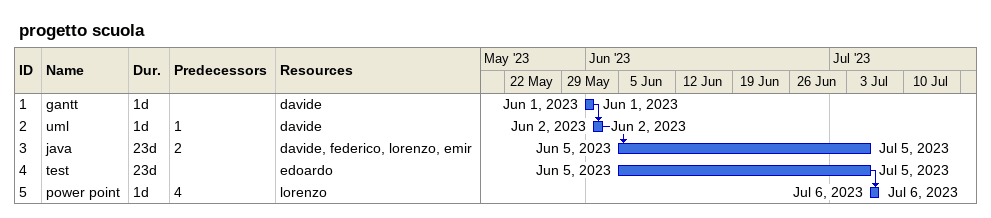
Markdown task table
progetto scuola

| ID | Task | Duration | Start | Finish | Predecessors | Resources |
|---|---|---|---|---|---|---|
| 1 | gantt | 1d | 2023-06-01 | 2023-06-01 |  | davide |
| 2 | uml | 1d | 2023-06-02 | 2023-06-02 | 1 | davide |
| 3 | java | 23d | 2023-06-05 | 2023-07-05 | 2 | davide, federico, lorenzo, emir |
| 4 | test | 23d | 2023-06-05 | 2023-07-05 |  | edoardo |
| 5 | power point | 1d | 2023-07-06 | 2023-07-06 | 4 | lorenzo |
